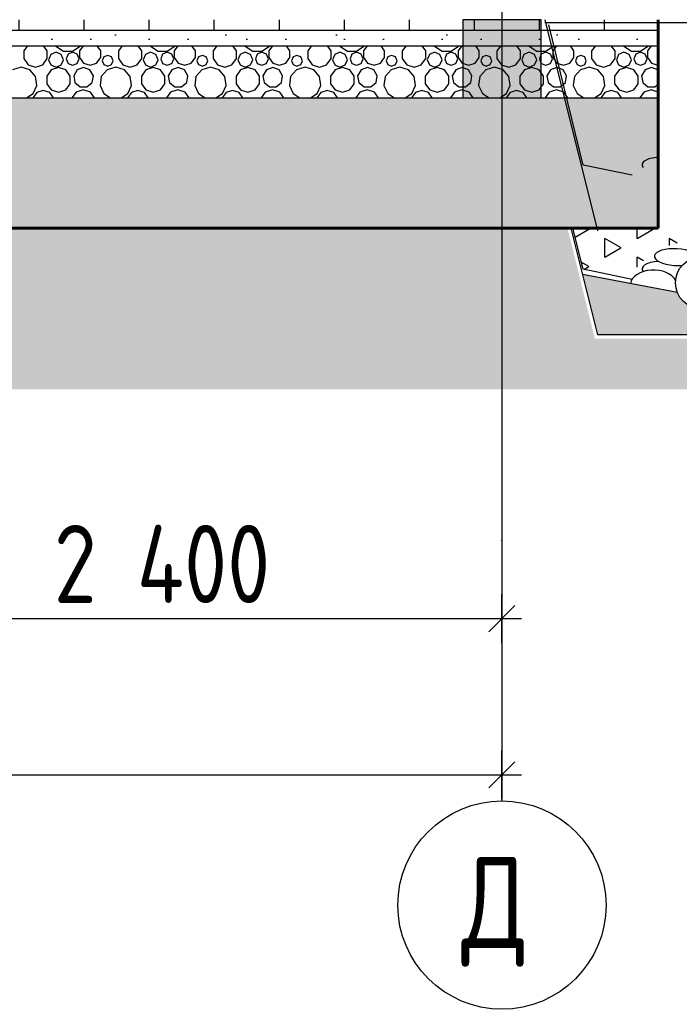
# Model space of a CAD drawing. Header units: millimetres. Extents: x 38742 to 132043, y -3942 to 12834.
# Drawn here: x 120894 to 123428, y -3942 to -142 of the extents above; entities that cross this region are included whole.
import ezdxf
from ezdxf.enums import TextEntityAlignment as Align

# ---------------------------------------------------------------- set-up
doc = ezdxf.new("R2010")
doc.units = ezdxf.units.MM
doc.header["$MEASUREMENT"] = 0
doc.linetypes.add('Штрихштриховая', pattern=[10936.110735, 5291.666508, -2116.666555, 1411.111116, -2116.666555])
for name, color, linetype in [('оси', 7, 'Continuous'), ('перекрытие', 7, 'Continuous'), ('размеры внутр', 7, 'Continuous')]:
    doc.layers.add(name, color=color, linetype=linetype)
for name, color, linetype, lineweight in [('оси_Ном._пера__96', 7, 'Continuous', 13), ('оси_Ном._пера__97', 7, 'Continuous', 20), ('перекрытие_Ном._пера__94', 252, 'Continuous', 13), ('перекрытие_Ном._пера__97', 7, 'Continuous', 20), ('перекрытие_Ном._пера__99', 7, 'Continuous', 40), ('подп стены Инжзащита_Ном._пера__94', 252, 'Continuous', 13), ('подп стены Инжзащита_Ном._пера__97', 7, 'Continuous', 20), ('размеры внутр_Ном._пера__51', 98, 'Continuous', 50), ('размеры внутр_Ном._пера__96', 7, 'Continuous', 13), ('размеры внутр_Ном._пера__97', 7, 'Continuous', 20)]:
    doc.layers.add(name, color=color, linetype=linetype, lineweight=lineweight)
doc.styles.add('СГЕНЕРИР_СТИЛЬ_1', font='gost_2_304-81_type.ttf')
doc.dimstyles.new('СГЕНЕРИР_СТИЛЬ__1', dxfattribs={"dimtxt": 270.000005, "dimasz": 95, "dimexe": 0.18, "dimexo": 0, "dimgap": 0.09, "dimtad": 1, "dimtih": 1, "dimtoh": 1, "dimdec": 0, "dimzin": 0, "dimdsep": 46, "dimtxsty": 'СГЕНЕРИР_СТИЛЬ_1', "dimblk": 'ARROWHEAD_6', "dimblk1": 'ARROWHEAD_6', "dimblk2": 'ARROWHEAD_6', "dimcen": 0.09, "dimclrd": 7, "dimclre": 7, "dimclrt": 98, "dimadec": 0, "dimazin": 0, "dimtfac": 1, "dimtdec": 4, "dimtmove": 0, "dimatfit": 3, "dimfxl": 1, "dimtolj": 1, "dimtzin": 0, "dimarcsym": 0})
doc.dimstyles.new('СГЕНЕРИР_СТИЛЬ__2', dxfattribs={"dimtxt": 300, "dimasz": 95, "dimexe": 0.18, "dimexo": 0, "dimgap": 0.09, "dimtad": 1, "dimtih": 1, "dimtoh": 1, "dimdec": 0, "dimzin": 0, "dimdsep": 46, "dimtxsty": 'СГЕНЕРИР_СТИЛЬ_1', "dimblk": 'ARROWHEAD_6', "dimblk1": 'ARROWHEAD_6', "dimblk2": 'ARROWHEAD_6', "dimcen": 0.09, "dimclrd": 7, "dimclre": 7, "dimclrt": 7, "dimadec": 0, "dimazin": 0, "dimtfac": 1, "dimtdec": 4, "dimtmove": 0, "dimatfit": 3, "dimfxl": 1, "dimtolj": 1, "dimtzin": 0, "dimarcsym": 0})
pattern_1 = [(90, (866532.79, 218402.26), (123.73335, 71.4375), [71.4375, -71.4375]), (30, (866532.79, 218402.26), (-123.733365, 71.437474), [71.4375, -71.4375]), (150, (866594.66, 218437.98), (-1.5e-05, 142.874974), [71.4375, -71.4375])]

# ---------------------------------------------------------------- blocks, each defined once
blk = doc.blocks.new('*X93', base_point=(50891.7, -142))
at = {"layer": 'перекрытие_Ном._пера__94', "linetype": 'Continuous'}
for p, q in [((120923.9, -242), (120909.6, -261.7)), ((120909.6, -261.7), (120909.6, -290.9)), ((120999.5, -261.7), (120985.2, -242)), ((120999.5, -290.9), (120999.5, -261.7)), ((121032.8, -242), (121033.4, -243.3)), ((121033.4, -243.3), (121062.4, -261.9)), ((121062.4, -261.9), (121096.9, -261.9)), ((121096.9, -261.9), (121125.9, -243.3)), ((121138.1, -242), (121124.3, -261)), ((121124.3, -261), (121124.3, -287.3)), ((121125.9, -243.3), (121126.5, -242)), ((121205.3, -261), (121191.5, -242)), ((121205.3, -287.3), (121205.3, -261)), ((121287.6, -242), (121273.3, -261.7)), ((121273.3, -261.7), (121273.3, -290.9)), ((121363.3, -261.7), (121349, -242)), ((121363.3, -290.9), (121363.3, -261.7)), ((121396.5, -242), (121397.1, -243.3)), ((121397.1, -243.3), (121426.1, -261.9)), ((121426.1, -261.9), (121460.6, -261.9)), ((121460.6, -261.9), (121489.7, -243.3)), ((121501.8, -242), (121488, -261)), ((121488, -261), (121488, -287.3)), ((121489.7, -243.3), (121490.2, -242)), ((121569, -261), (121555.2, -242)), ((121569, -287.3), (121569, -261)), ((121651.3, -242), (121637, -261.7)), ((121637, -261.7), (121637, -290.9)), ((121727, -261.7), (121712.7, -242)), ((121727, -290.9), (121727, -261.7)), ((121760.2, -242), (121760.8, -243.3)), ((121760.8, -243.3), (121789.9, -261.9)), ((121789.9, -261.9), (121824.3, -261.9)), ((121824.3, -261.9), (121853.4, -243.3)), ((121865.5, -242), (121851.7, -261)), ((121851.7, -261), (121851.7, -287.3)), ((121853.4, -243.3), (121854, -242)), ((121932.7, -261), (121918.9, -242)), ((121932.7, -287.3), (121932.7, -261)), ((122015, -242), (122000.7, -261.7)), ((122000.7, -261.7), (122000.7, -290.9)), ((122090.7, -261.7), (122076.4, -242)), ((122090.7, -290.9), (122090.7, -261.7)), ((122123.9, -242), (122124.5, -243.3)), ((122124.5, -243.3), (122153.6, -261.9)), ((122153.6, -261.9), (122188, -261.9)), ((122188, -261.9), (122217.1, -243.3)), ((122229.2, -242), (122215.4, -261)), ((122215.4, -261), (122215.4, -287.3)), ((122217.1, -243.3), (122217.7, -242)), ((122296.4, -261), (122282.6, -242)), ((122296.4, -287.3), (122296.4, -261)), ((122378.7, -242), (122364.4, -261.7)), ((122364.4, -261.7), (122364.4, -290.9)), ((122454.4, -261.7), (122440.1, -242)), ((122454.4, -290.9), (122454.4, -261.7)), ((122487.7, -242), (122488.3, -243.3)), ((122488.3, -243.3), (122517.3, -261.9)), ((122517.3, -261.9), (122551.8, -261.9)), ((122551.8, -261.9), (122580.8, -243.3)), ((122592.9, -242), (122579.1, -261)), ((122579.1, -261), (122579.1, -287.3)), ((122580.8, -243.3), (122581.4, -242)), ((122660.1, -261), (122646.3, -242)), ((122660.1, -287.3), (122660.1, -261)), ((122742.4, -242), (122728.1, -261.7)), ((122728.1, -261.7), (122728.1, -290.9)), ((122818.1, -261.7), (122803.8, -242)), ((122818.1, -290.9), (122818.1, -261.7)), ((122851.4, -242), (122852, -243.3)), ((122852, -243.3), (122881, -261.9)), ((122881, -261.9), (122915.5, -261.9)), ((122915.5, -261.9), (122944.5, -243.3)), ((122956.6, -242), (122942.9, -261)), ((122942.9, -261), (122942.9, -287.3)), ((122944.5, -243.3), (122945.1, -242)), ((123023.8, -261), (123010, -242)), ((123023.8, -287.3), (123023.8, -261)), ((123106.1, -242), (123091.8, -261.7)), ((123091.8, -261.7), (123091.8, -290.9)), ((123181.8, -261.7), (123167.5, -242)), ((123181.8, -290.9), (123181.8, -261.7)), ((123215.1, -242), (123215.7, -243.3)), ((123215.7, -243.3), (123244.7, -261.9)), ((123244.7, -261.9), (123279.2, -261.9)), ((123279.2, -261.9), (123308.2, -243.3)), ((123320.4, -242), (123306.6, -261)), ((123306.6, -261), (123306.6, -287.3)), ((123308.2, -243.3), (123308.8, -242)), ((120909.6, -290.9), (120926.7, -314.6)), ((120982.4, -314.6), (120999.5, -290.9)), ((121013.4, -275.2), (121005, -295.4)), ((121005, -295.4), (121013.4, -315.6)), ((121033.6, -266.8), (121013.4, -275.2)), ((121053.8, -275.2), (121033.6, -266.8)), ((121062.2, -295.4), (121053.8, -275.2)), ((121053.8, -315.6), (121062.2, -295.4)), ((121079.7, -274.1), (121072.3, -291.9)), ((121072.3, -291.9), (121079.7, -309.6)), ((121097.4, -266.8), (121079.7, -274.1)), ((121115.1, -274.1), (121097.4, -266.8)), ((121122.5, -291.9), (121115.1, -274.1)), ((121115.1, -309.6), (121122.5, -291.9)), ((121124.3, -287.3), (121139.8, -308.5)), ((121189.8, -308.5), (121205.3, -287.3)), ((121217.5, -284.9), (121211.5, -299.5)), ((121211.5, -299.5), (121217.5, -314.2)), ((121232.2, -278.9), (121217.5, -284.9)), ((121246.8, -284.9), (121232.2, -278.9)), ((121252.8, -299.5), (121246.8, -284.9)), ((121246.8, -314.2), (121252.8, -299.5)), ((121273.3, -290.9), (121290.5, -314.6)), ((121346.1, -314.6), (121363.3, -290.9)), ((121377.1, -275.2), (121368.7, -295.4)), ((121368.7, -295.4), (121377.1, -315.6)), ((121397.3, -266.8), (121377.1, -275.2)), ((121417.5, -275.2), (121397.3, -266.8)), ((121425.9, -295.4), (121417.5, -275.2)), ((121417.5, -315.6), (121425.9, -295.4)), ((121443.4, -274.1), (121436, -291.9)), ((121436, -291.9), (121443.4, -309.6)), ((121461.1, -266.8), (121443.4, -274.1)), ((121478.8, -274.1), (121461.1, -266.8)), ((121486.2, -291.9), (121478.8, -274.1)), ((121478.8, -309.6), (121486.2, -291.9)), ((121488, -287.3), (121503.5, -308.5)), ((121553.5, -308.5), (121569, -287.3)), ((121581.2, -284.9), (121575.2, -299.5)), ((121575.2, -299.5), (121581.2, -314.2)), ((121595.9, -278.9), (121581.2, -284.9)), ((121610.5, -284.9), (121595.9, -278.9)), ((121616.5, -299.5), (121610.5, -284.9)), ((121610.5, -314.2), (121616.5, -299.5)), ((121637, -290.9), (121654.2, -314.6)), ((121709.8, -314.6), (121727, -290.9)), ((121740.8, -275.2), (121732.4, -295.4)), ((121732.4, -295.4), (121740.8, -315.6)), ((121761, -266.8), (121740.8, -275.2)), ((121781.2, -275.2), (121761, -266.8)), ((121789.6, -295.4), (121781.2, -275.2)), ((121781.2, -315.6), (121789.6, -295.4)), ((121807.1, -274.1), (121799.8, -291.9)), ((121799.8, -291.9), (121807.1, -309.6)), ((121824.8, -266.8), (121807.1, -274.1)), ((121842.6, -274.1), (121824.8, -266.8)), ((121849.9, -291.9), (121842.6, -274.1)), ((121842.6, -309.6), (121849.9, -291.9)), ((121851.7, -287.3), (121867.2, -308.5)), ((121917.2, -308.5), (121932.7, -287.3)), ((121945, -284.9), (121938.9, -299.5)), ((121938.9, -299.5), (121945, -314.2)), ((121959.6, -278.9), (121945, -284.9)), ((121974.2, -284.9), (121959.6, -278.9)), ((121980.2, -299.5), (121974.2, -284.9)), ((121974.2, -314.2), (121980.2, -299.5)), ((122000.7, -290.9), (122017.9, -314.6)), ((122073.5, -314.6), (122090.7, -290.9)), ((122104.5, -275.2), (122096.1, -295.4)), ((122096.1, -295.4), (122104.5, -315.6)), ((122124.7, -266.8), (122104.5, -275.2)), ((122144.9, -275.2), (122124.7, -266.8)), ((122153.3, -295.4), (122144.9, -275.2)), ((122144.9, -315.6), (122153.3, -295.4)), ((122170.8, -274.1), (122163.5, -291.9)), ((122163.5, -291.9), (122170.8, -309.6)), ((122188.5, -266.8), (122170.8, -274.1)), ((122206.3, -274.1), (122188.5, -266.8)), ((122213.6, -291.9), (122206.3, -274.1)), ((122206.3, -309.6), (122213.6, -291.9)), ((122215.4, -287.3), (122230.9, -308.5)), ((122280.9, -308.5), (122296.4, -287.3)), ((122308.7, -284.9), (122302.6, -299.5)), ((122302.6, -299.5), (122308.7, -314.2)), ((122323.3, -278.9), (122308.7, -284.9)), ((122337.9, -284.9), (122323.3, -278.9)), ((122344, -299.5), (122337.9, -284.9)), ((122337.9, -314.2), (122344, -299.5)), ((122364.4, -290.9), (122381.6, -314.6)), ((122437.2, -314.6), (122454.4, -290.9)), ((122468.2, -275.2), (122459.8, -295.4)), ((122459.8, -295.4), (122468.2, -315.6)), ((122488.4, -266.8), (122468.2, -275.2)), ((122508.6, -275.2), (122488.4, -266.8)), ((122517, -295.4), (122508.6, -275.2)), ((122508.6, -315.6), (122517, -295.4)), ((122534.5, -274.1), (122527.2, -291.9)), ((122527.2, -291.9), (122534.5, -309.6)), ((122552.2, -266.8), (122534.5, -274.1)), ((122570, -274.1), (122552.2, -266.8)), ((122577.3, -291.9), (122570, -274.1)), ((122570, -309.6), (122577.3, -291.9)), ((122579.1, -287.3), (122594.6, -308.5)), ((122644.6, -308.5), (122660.1, -287.3)), ((122672.4, -284.9), (122666.3, -299.5)), ((122666.3, -299.5), (122672.4, -314.2)), ((122687, -278.9), (122672.4, -284.9)), ((122701.6, -284.9), (122687, -278.9)), ((122707.7, -299.5), (122701.6, -284.9)), ((122701.6, -314.2), (122707.7, -299.5)), ((122728.1, -290.9), (122745.3, -314.6)), ((122800.9, -314.6), (122818.1, -290.9)), ((122831.9, -275.2), (122823.5, -295.4)), ((122823.5, -295.4), (122831.9, -315.6)), ((122852.1, -266.8), (122831.9, -275.2)), ((122872.3, -275.2), (122852.1, -266.8)), ((122880.7, -295.4), (122872.3, -275.2)), ((122872.3, -315.6), (122880.7, -295.4)), ((122898.2, -274.1), (122890.9, -291.9)), ((122890.9, -291.9), (122898.2, -309.6)), ((122915.9, -266.8), (122898.2, -274.1)), ((122933.7, -274.1), (122915.9, -266.8)), ((122941, -291.9), (122933.7, -274.1)), ((122933.7, -309.6), (122941, -291.9)), ((122942.9, -287.3), (122958.3, -308.5)), ((123008.3, -308.5), (123023.8, -287.3)), ((123036.1, -284.9), (123030, -299.5)), ((123030, -299.5), (123036.1, -314.2)), ((123050.7, -278.9), (123036.1, -284.9)), ((123065.3, -284.9), (123050.7, -278.9)), ((123071.4, -299.5), (123065.3, -284.9)), ((123065.3, -314.2), (123071.4, -299.5)), ((123091.8, -290.9), (123109, -314.6)), ((123164.6, -314.6), (123181.8, -290.9)), ((123195.6, -275.2), (123187.2, -295.4)), ((123187.2, -295.4), (123195.6, -315.6)), ((123215.8, -266.8), (123195.6, -275.2)), ((123236, -275.2), (123215.8, -266.8)), ((123244.4, -295.4), (123236, -275.2)), ((123236, -315.6), (123244.4, -295.4)), ((123261.9, -274.1), (123254.6, -291.9)), ((123254.6, -291.9), (123261.9, -309.6)), ((123279.7, -266.8), (123261.9, -274.1)), ((123297.4, -274.1), (123279.7, -266.8)), ((123304.7, -291.9), (123297.4, -274.1)), ((123297.4, -309.6), (123304.7, -291.9)), ((123306.6, -287.3), (123322, -308.5)), ((120899.7, -324), (120866.6, -333.7)), ((120932.8, -333.7), (120899.7, -324)), ((120926.7, -314.6), (120954.6, -323.6)), ((120955.4, -359.8), (120932.8, -333.7)), ((120954.6, -323.6), (120982.4, -314.6)), ((121015.2, -334.1), (120997.9, -358)), ((121013.4, -315.6), (121033.6, -324)), ((121043.2, -325), (121015.2, -334.1)), ((121033.6, -324), (121053.8, -315.6)), ((121071.3, -334.1), (121043.2, -325)), ((121088.6, -358), (121071.3, -334.1)), ((121079.7, -309.6), (121097.4, -316.9)), ((121097.4, -316.9), (121115.1, -309.6)), ((121114.6, -334.5), (121101.5, -357.3)), ((121139.3, -325.6), (121114.6, -334.5)), ((121163.9, -334.5), (121139.3, -325.6)), ((121139.8, -308.5), (121164.8, -316.7)), ((121177.1, -357.3), (121163.9, -334.5)), ((121164.8, -316.7), (121189.8, -308.5)), ((121230.3, -333.7), (121207.7, -359.8)), ((121217.5, -314.2), (121232.2, -320.2)), ((121263.4, -324), (121230.3, -333.7)), ((121232.2, -320.2), (121246.8, -314.2)), ((121296.5, -333.7), (121263.4, -324)), ((121290.5, -314.6), (121318.3, -323.6)), ((121319.1, -359.8), (121296.5, -333.7)), ((121318.3, -323.6), (121346.1, -314.6)), ((121378.9, -334.1), (121361.6, -358)), ((121377.1, -315.6), (121397.3, -324)), ((121407, -325), (121378.9, -334.1)), ((121397.3, -324), (121417.5, -315.6)), ((121435, -334.1), (121407, -325)), ((121452.3, -358), (121435, -334.1)), ((121443.4, -309.6), (121461.1, -316.9)), ((121461.1, -316.9), (121478.8, -309.6)), ((121478.3, -334.5), (121465.2, -357.3)), ((121503, -325.6), (121478.3, -334.5)), ((121527.6, -334.5), (121503, -325.6)), ((121503.5, -308.5), (121528.5, -316.7)), ((121540.8, -357.3), (121527.6, -334.5)), ((121528.5, -316.7), (121553.5, -308.5)), ((121594, -333.7), (121571.4, -359.8)), ((121581.2, -314.2), (121595.9, -320.2)), ((121627.1, -324), (121594, -333.7)), ((121595.9, -320.2), (121610.5, -314.2)), ((121660.2, -333.7), (121627.1, -324)), ((121654.2, -314.6), (121682, -323.6)), ((121682.8, -359.8), (121660.2, -333.7)), ((121682, -323.6), (121709.8, -314.6)), ((121742.6, -334.1), (121725.3, -358)), ((121740.8, -315.6), (121761, -324)), ((121770.7, -325), (121742.6, -334.1)), ((121761, -324), (121781.2, -315.6)), ((121798.7, -334.1), (121770.7, -325)), ((121816, -358), (121798.7, -334.1)), ((121807.1, -309.6), (121824.8, -316.9)), ((121824.8, -316.9), (121842.6, -309.6)), ((121842, -334.5), (121828.9, -357.3)), ((121866.7, -325.6), (121842, -334.5)), ((121891.3, -334.5), (121866.7, -325.6)), ((121867.2, -308.5), (121892.2, -316.7)), ((121904.5, -357.3), (121891.3, -334.5)), ((121892.2, -316.7), (121917.2, -308.5)), ((121957.7, -333.7), (121935.1, -359.8)), ((121945, -314.2), (121959.6, -320.2)), ((121990.8, -324), (121957.7, -333.7)), ((121959.6, -320.2), (121974.2, -314.2)), ((122023.9, -333.7), (121990.8, -324)), ((122017.9, -314.6), (122045.7, -323.6)), ((122046.5, -359.8), (122023.9, -333.7)), ((122045.7, -323.6), (122073.5, -314.6)), ((122106.3, -334.1), (122089, -358)), ((122104.5, -315.6), (122124.7, -324)), ((122134.4, -325), (122106.3, -334.1)), ((122124.7, -324), (122144.9, -315.6)), ((122162.4, -334.1), (122134.4, -325)), ((122179.7, -358), (122162.4, -334.1)), ((122170.8, -309.6), (122188.5, -316.9)), ((122188.5, -316.9), (122206.3, -309.6)), ((122205.7, -334.5), (122192.6, -357.3)), ((122230.4, -325.6), (122205.7, -334.5)), ((122255.1, -334.5), (122230.4, -325.6)), ((122230.9, -308.5), (122255.9, -316.7)), ((122268.2, -357.3), (122255.1, -334.5)), ((122255.9, -316.7), (122280.9, -308.5)), ((122321.4, -333.7), (122298.8, -359.8)), ((122308.7, -314.2), (122323.3, -320.2)), ((122354.5, -324), (122321.4, -333.7)), ((122323.3, -320.2), (122337.9, -314.2)), ((122387.6, -333.7), (122354.5, -324)), ((122381.6, -314.6), (122409.4, -323.6)), ((122410.2, -359.8), (122387.6, -333.7)), ((122409.4, -323.6), (122437.2, -314.6)), ((122470, -334.1), (122452.7, -358)), ((122468.2, -315.6), (122488.4, -324)), ((122498.1, -325), (122470, -334.1)), ((122488.4, -324), (122508.6, -315.6)), ((122526.1, -334.1), (122498.1, -325)), ((122543.4, -358), (122526.1, -334.1)), ((122534.5, -309.6), (122552.2, -316.9)), ((122552.2, -316.9), (122570, -309.6)), ((122569.5, -334.5), (122556.3, -357.3)), ((122594.1, -325.6), (122569.5, -334.5)), ((122618.8, -334.5), (122594.1, -325.6)), ((122594.6, -308.5), (122619.6, -316.7)), ((122631.9, -357.3), (122618.8, -334.5)), ((122619.6, -316.7), (122644.6, -308.5)), ((122685.1, -333.7), (122662.5, -359.8)), ((122672.4, -314.2), (122687, -320.2)), ((122718.2, -324), (122685.1, -333.7)), ((122687, -320.2), (122701.6, -314.2)), ((122751.3, -333.7), (122718.2, -324)), ((122745.3, -314.6), (122773.1, -323.6)), ((122773.9, -359.8), (122751.3, -333.7)), ((122773.1, -323.6), (122800.9, -314.6)), ((122833.7, -334.1), (122816.4, -358)), ((122831.9, -315.6), (122852.1, -324)), ((122861.8, -325), (122833.7, -334.1)), ((122852.1, -324), (122872.3, -315.6)), ((122889.8, -334.1), (122861.8, -325)), ((122907.2, -358), (122889.8, -334.1)), ((122898.2, -309.6), (122915.9, -316.9)), ((122915.9, -316.9), (122933.7, -309.6)), ((122933.2, -334.5), (122920, -357.3)), ((122957.8, -325.6), (122933.2, -334.5)), ((122982.5, -334.5), (122957.8, -325.6)), ((122958.3, -308.5), (122983.3, -316.7)), ((122995.6, -357.3), (122982.5, -334.5)), ((122983.3, -316.7), (123008.3, -308.5)), ((123048.8, -333.7), (123026.2, -359.8)), ((123036.1, -314.2), (123050.7, -320.2)), ((123081.9, -324), (123048.8, -333.7)), ((123050.7, -320.2), (123065.3, -314.2)), ((123115, -333.7), (123081.9, -324)), ((123109, -314.6), (123136.8, -323.6)), ((123137.6, -359.8), (123115, -333.7)), ((123136.8, -323.6), (123164.6, -314.6)), ((123197.5, -334.1), (123180.1, -358)), ((123195.6, -315.6), (123215.8, -324)), ((123225.5, -325), (123197.5, -334.1)), ((123215.8, -324), (123236, -315.6)), ((123253.5, -334.1), (123225.5, -325)), ((123270.9, -358), (123253.5, -334.1)), ((123261.9, -309.6), (123279.7, -316.9)), ((123279.7, -316.9), (123297.4, -309.6)), ((123296.9, -334.5), (123283.8, -357.3)), ((123321.5, -325.6), (123296.9, -334.5)), ((123346.2, -334.5), (123321.5, -325.6)), ((123322, -308.5), (123347, -316.7)), ((123347.3, -336.5), (123346.2, -334.5)), ((123347, -316.7), (123347.3, -316.6)), ((120960.3, -393.9), (120955.4, -359.8)), ((120997.9, -358), (120997.9, -387.5)), ((121088.6, -387.5), (121088.6, -358)), ((121101.5, -357.3), (121106.1, -383.1)), ((121172.5, -383.1), (121177.1, -357.3)), ((121207.7, -359.8), (121202.8, -393.9)), ((121324, -393.9), (121319.1, -359.8)), ((121361.6, -358), (121361.6, -387.5)), ((121452.3, -387.5), (121452.3, -358)), ((121465.2, -357.3), (121469.8, -383.1)), ((121536.2, -383.1), (121540.8, -357.3)), ((121571.4, -359.8), (121566.5, -393.9)), ((121687.7, -393.9), (121682.8, -359.8)), ((121725.3, -358), (121725.3, -387.5)), ((121816, -387.5), (121816, -358)), ((121828.9, -357.3), (121833.5, -383.1)), ((121899.9, -383.1), (121904.5, -357.3)), ((121935.1, -359.8), (121930.2, -393.9)), ((122051.4, -393.9), (122046.5, -359.8)), ((122089, -358), (122089, -387.5)), ((122179.7, -387.5), (122179.7, -358)), ((122192.6, -357.3), (122197.2, -383.1)), ((122263.6, -383.1), (122268.2, -357.3)), ((122298.8, -359.8), (122293.9, -393.9)), ((122415.1, -393.9), (122410.2, -359.8)), ((122452.7, -358), (122452.7, -387.5)), ((122543.4, -387.5), (122543.4, -358)), ((122556.3, -357.3), (122560.9, -383.1)), ((122627.3, -383.1), (122631.9, -357.3)), ((122662.5, -359.8), (122657.6, -393.9)), ((122778.8, -393.9), (122773.9, -359.8)), ((122816.4, -358), (122816.4, -387.5)), ((122907.2, -387.5), (122907.2, -358)), ((122920, -357.3), (122924.6, -383.1)), ((122991, -383.1), (122995.6, -357.3)), ((123026.2, -359.8), (123021.3, -393.9)), ((123142.5, -393.9), (123137.6, -359.8)), ((123180.1, -358), (123180.1, -387.5)), ((123270.9, -387.5), (123270.9, -358)), ((123283.8, -357.3), (123288.3, -383.1)), ((120945.9, -425.3), (120960.3, -393.9)), ((120984.8, -413.6), (120959.8, -421.7)), ((121009.8, -421.7), (120984.8, -413.6)), ((120997.9, -387.5), (121015.2, -411.3)), ((121015.2, -411.3), (121043.2, -420.5)), ((121043.2, -420.5), (121071.3, -411.3)), ((121071.3, -411.3), (121088.6, -387.5)), ((121106.1, -383.1), (121126.2, -400)), ((121138.3, -411), (121110.5, -420)), ((121126.2, -400), (121152.4, -400)), ((121166.1, -420), (121138.3, -411)), ((121152.4, -400), (121172.5, -383.1)), ((121202.8, -393.9), (121217.1, -425.3)), ((121309.7, -425.3), (121324, -393.9)), ((121348.5, -413.6), (121323.5, -421.7)), ((121373.5, -421.7), (121348.5, -413.6)), ((121361.6, -387.5), (121378.9, -411.3)), ((121378.9, -411.3), (121407, -420.5)), ((121407, -420.5), (121435, -411.3)), ((121435, -411.3), (121452.3, -387.5)), ((121469.8, -383.1), (121489.9, -400)), ((121502, -411), (121474.2, -420)), ((121489.9, -400), (121516.1, -400)), ((121529.8, -420), (121502, -411)), ((121516.1, -400), (121536.2, -383.1)), ((121566.5, -393.9), (121580.8, -425.3)), ((121673.4, -425.3), (121687.7, -393.9)), ((121712.2, -413.6), (121687.2, -421.7)), ((121737.2, -421.7), (121712.2, -413.6)), ((121725.3, -387.5), (121742.6, -411.3)), ((121742.6, -411.3), (121770.7, -420.5)), ((121770.7, -420.5), (121798.7, -411.3)), ((121798.7, -411.3), (121816, -387.5)), ((121833.5, -383.1), (121853.6, -400)), ((121865.7, -411), (121837.9, -420)), ((121853.6, -400), (121879.8, -400)), ((121893.5, -420), (121865.7, -411)), ((121879.8, -400), (121899.9, -383.1)), ((121930.2, -393.9), (121944.5, -425.3)), ((122037.1, -425.3), (122051.4, -393.9)), ((122075.9, -413.6), (122050.9, -421.7)), ((122100.9, -421.7), (122075.9, -413.6)), ((122089, -387.5), (122106.3, -411.3)), ((122106.3, -411.3), (122134.4, -420.5)), ((122134.4, -420.5), (122162.4, -411.3)), ((122162.4, -411.3), (122179.7, -387.5)), ((122197.2, -383.1), (122217.3, -400)), ((122229.4, -411), (122201.6, -420)), ((122217.3, -400), (122243.5, -400)), ((122257.2, -420), (122229.4, -411)), ((122243.5, -400), (122263.6, -383.1)), ((122293.9, -393.9), (122308.3, -425.3)), ((122400.8, -425.3), (122415.1, -393.9)), ((122439.6, -413.6), (122414.6, -421.7)), ((122464.6, -421.7), (122439.6, -413.6)), ((122452.7, -387.5), (122470, -411.3)), ((122470, -411.3), (122498.1, -420.5)), ((122498.1, -420.5), (122526.1, -411.3)), ((122526.1, -411.3), (122543.4, -387.5)), ((122560.9, -383.1), (122581, -400)), ((122593.1, -411), (122565.3, -420)), ((122581, -400), (122607.2, -400)), ((122620.9, -420), (122593.1, -411)), ((122607.2, -400), (122627.3, -383.1)), ((122657.6, -393.9), (122672, -425.3)), ((122764.5, -425.3), (122778.8, -393.9)), ((122803.3, -413.6), (122778.3, -421.7)), ((122828.3, -421.7), (122803.3, -413.6)), ((122816.4, -387.5), (122833.7, -411.3)), ((122833.7, -411.3), (122861.8, -420.5)), ((122861.8, -420.5), (122889.8, -411.3)), ((122889.8, -411.3), (122907.2, -387.5)), ((122924.6, -383.1), (122944.7, -400)), ((122956.8, -411), (122929, -420)), ((122944.7, -400), (122970.9, -400)), ((122984.6, -420), (122956.8, -411)), ((122970.9, -400), (122991, -383.1)), ((123021.3, -393.9), (123035.7, -425.3)), ((123128.2, -425.3), (123142.5, -393.9)), ((123167, -413.6), (123142, -421.7)), ((123192, -421.7), (123167, -413.6)), ((123180.1, -387.5), (123197.5, -411.3)), ((123197.5, -411.3), (123225.5, -420.5)), ((123225.5, -420.5), (123253.5, -411.3)), ((123253.5, -411.3), (123270.9, -387.5)), ((123288.3, -383.1), (123308.4, -400)), ((123320.5, -411), (123292.7, -420)), ((123308.4, -400), (123334.6, -400)), ((123347.3, -419.7), (123320.5, -411)), ((123334.6, -400), (123347.3, -389.3)), ((120919.9, -442), (120945.9, -425.3)), ((120959.8, -421.7), (120945, -442)), ((121024.5, -442), (121009.8, -421.7)), ((121110.5, -420), (121094.5, -442)), ((121182, -442), (121166.1, -420)), ((121217.1, -425.3), (121243.1, -442)), ((121283.7, -442), (121309.7, -425.3)), ((121323.5, -421.7), (121308.7, -442)), ((121388.2, -442), (121373.5, -421.7)), ((121474.2, -420), (121458.2, -442)), ((121545.7, -442), (121529.8, -420)), ((121580.8, -425.3), (121606.8, -442)), ((121647.4, -442), (121673.4, -425.3)), ((121687.2, -421.7), (121672.4, -442)), ((121752, -442), (121737.2, -421.7)), ((121837.9, -420), (121821.9, -442)), ((121909.5, -442), (121893.5, -420)), ((121944.5, -425.3), (121970.5, -442)), ((122011.1, -442), (122037.1, -425.3)), ((122050.9, -421.7), (122036.1, -442)), ((122115.7, -442), (122100.9, -421.7)), ((122201.6, -420), (122185.6, -442)), ((122273.2, -442), (122257.2, -420)), ((122308.3, -425.3), (122334.2, -442)), ((122374.8, -442), (122400.8, -425.3)), ((122414.6, -421.7), (122399.9, -442)), ((122479.4, -442), (122464.6, -421.7)), ((122565.3, -420), (122549.3, -442)), ((122636.9, -442), (122620.9, -420)), ((122672, -425.3), (122698, -442)), ((122738.5, -442), (122764.5, -425.3)), ((122778.3, -421.7), (122763.6, -442)), ((122843.1, -442), (122828.3, -421.7)), ((122929, -420), (122913, -442)), ((123000.6, -442), (122984.6, -420)), ((123035.7, -425.3), (123061.7, -442)), ((123102.2, -442), (123128.2, -425.3)), ((123142, -421.7), (123127.3, -442)), ((123206.8, -442), (123192, -421.7)), ((123292.7, -420), (123276.7, -442))]:
    blk.add_line(p, q, dxfattribs=at)
blk = doc.blocks.new('Элемент разреза_68_3', base_point=(50891.7, -142))
at = {"layer": 'перекрытие_Ном._пера__94', "linetype": 'Continuous'}
h = blk.add_hatch(dxfattribs=at)
h.set_pattern_fill('СЕТКА_25X25_0003', color=256, style=0, pattern_type=2)
h.set_pattern_definition([(0, (50891.67, -142), (0, 250), []), (90, (50891.67, -142), (-250, 0), [])])
h.paths.add_polyline_path([(123347.3, -182), (123347.3, -142), (113747.3, -142), (113747.3, -182)])
h = blk.add_hatch(dxfattribs=at)
h.set_pattern_fill('БЕТОН_ЛЕГКИЙ_0003', color=256, style=0, pattern_type=2)
h.set_pattern_definition([(0, (50891.7, -142), (0, 779.423), [48.75, -401.25]), (0, (51116.7, 247.7), (0, 779.423), [48.75, -401.25]), (60, (50891.7, -142), (-675, 389.7114), [48.75, -401.25]), (60, (51341.7, -142), (-675, 389.7114), [48.75, -401.25]), (120, (50940.4, -142), (675, 389.7114), [48.75, -401.25]), (120, (51390.4, -142), (675, 389.7114), [48.75, -401.25]), (0, (50891.67, -67), (0, 150), [0, -150, 0, -225]), (45, (50966.67, -67), (-106.06602, 106.06602), [0, -112.5, 0, -187.5])])
h.paths.add_polyline_path([(123347.3, -242), (123347.3, -182), (113747.3, -182), (113747.3, -242)])
blk.add_hatch(color=256, dxfattribs=at).paths.add_polyline_path([(113747.3, -942), (123347.3, -942), (123347.3, -442), (113747.3, -442)])
at = {"layer": 'перекрытие_Ном._пера__97', "linetype": 'Continuous'}
for p, q in [((113747.3, -182), (123347.3, -182)), ((113747.3, -182), (123347.3, -182)), ((113747.3, -242), (123347.3, -242)), ((113747.3, -242), (123347.3, -242)), ((113747.3, -442), (123347.3, -442)), ((113747.3, -442), (123347.3, -442))]:
    blk.add_line(p, q, dxfattribs=at)
at = {"layer": 'перекрытие_Ном._пера__99', "linetype": 'Continuous'}
for p, q in [((123347.3, -182), (123347.3, -142)), ((123347.3, -242), (123347.3, -182)), ((123347.3, -442), (123347.3, -242)), ((123347.3, -942), (123347.3, -442)), ((113747.3, -942), (123347.3, -942))]:
    blk.add_line(p, q, dxfattribs=at)
at = {"layer": 'перекрытие'}
blk.add_blockref('*X93', (50891.7, -142), dxfattribs=at)
blk = doc.blocks.new('Стандартный маркер сетки[19]_3', base_point=(122747.3, 1172.5))
at = {"layer": 'оси_Ном._пера__96', "linetype": 'Штрихштриховая'}
for p, q in [((122747.3, 172.5), (122747.3, -2142)), ((122747.3, -2142), (122747.3, -3142))]:
    blk.add_line(p, q, dxfattribs=at)
blk.add_point((122747.3, -2142), dxfattribs=at)
blk.add_point((122747.3, -2142), dxfattribs=at)
at = {"layer": 'оси_Ном._пера__97', "linetype": 'Continuous'}
blk.add_circle((122747.3, -3542), 400, dxfattribs=at)
at = {"layer": 'оси_Ном._пера__96', "style": 'СГЕНЕРИР_СТИЛЬ_1'}
blk.add_attdef('AC_MarkerText_1', text='', height=350, rotation=360, dxfattribs=at).set_placement((122591.2, -3811.7), align=Align.BOTTOM_LEFT)
blk = doc.blocks.new('*D186', base_point=(50891.7, -142))
at = {"layer": 'размеры внутр_Ном._пера__96', "linetype": 'Continuous', "transparency": 16777216}
for p, q in [((120347.3, -2535.7), (120347.3, -2348.2)), ((122747.3, -2535.7), (122747.3, -2348.2)), ((120347.3, -2442), (122747.3, -2442)), ((122747.3, -2442), (122822.3, -2442))]:
    blk.add_line(p, q, dxfattribs=at)
at = {"layer": 'размеры внутр_Ном._пера__97', "linetype": 'Continuous', "transparency": 16777216}
for p, q in [((120397.3, -2392), (120297.3, -2492)), ((122697.3, -2492), (122797.3, -2392))]:
    blk.add_line(p, q, dxfattribs=at)
at = {"layer": 'размеры внутр_Ном._пера__96', "transparency": 16777216, "insert": (121025.2, -2382), "char_height": 300, "attachment_point": 7, "style": 'СГЕНЕРИР_СТИЛЬ_1'}
blk.add_mtext('{2\xa0400}', dxfattribs=at)
blk = doc.blocks.new('ARROWHEAD_6')
at = {"color": 0, "linetype": 'Continuous', "lineweight": 0}
for p, q in [((-0.5, -0.5), (0.5, 0.5)), ((0, 0), (-1, 0))]:
    blk.add_line(p, q, dxfattribs=at)
blk = doc.blocks.new('*D187', base_point=(50891.7, -142))
at = {"layer": 'размеры внутр_Ном._пера__96', "linetype": 'Continuous', "transparency": 16777216}
for p, q in [((108347.3, -3135.7), (108347.3, -2948.2)), ((122747.3, -3135.7), (122747.3, -2948.2)), ((108397.3, -2992), (108297.3, -3092)), ((122697.3, -3092), (122797.3, -2992)), ((108272.3, -3042), (108347.3, -3042)), ((108347.3, -3042), (122747.3, -3042)), ((122747.3, -3042), (122822.3, -3042))]:
    blk.add_line(p, q, dxfattribs=at)
at = {"layer": 'размеры внутр_Ном._пера__51', "transparency": 16777216, "insert": (114997.5, -2988), "char_height": 270, "attachment_point": 7, "style": 'СГЕНЕРИР_СТИЛЬ_1'}
blk.add_mtext('{14\xa0400}', dxfattribs=at)

msp = doc.modelspace()

# ---------------------------------------------------------------- hatches: boundary and pattern name
at = {"layer": 'подп стены Инжзащита_Ном._пера__94', "linetype": 'Continuous'}
msp.add_hatch(color=256, dxfattribs=at).paths.add_polyline_path([(122597.3, -442), (122897.3, -442), (122897.3, -142), (122597.3, -142)])
at = {"layer": 'подп стены Инжзащита_Ном._пера__97', "linetype": 'Continuous'}
h = msp.add_hatch(dxfattribs=at)
h.set_pattern_fill('ГРУНТ_0003', color=256, style=0, pattern_type=2)
h.set_pattern_definition([(45, (50891.67, -142), (-275.7716, 275.7716), []), (45, (50799.75, -50.1), (-551.543, 551.543), []), (45, (50707.8, 41.86), (-551.543, 551.543), []), (135, (50615.9, 133.78), (91.92388, 91.92388), [390, -390])])
h.paths.add_polyline_path([(90376.4, -967.3), (90174, -1776.9), (89633.5, -1464.8), (89926.7, -292), (113747.3, -292), (113747.3, -942), (122999.3, -942), (123104.1, -1366.2), (123493.5, -1366.2), (123493.5, -1561.9), (112905.5, -1561.9), (112905.5, -967.3)])
h = msp.add_hatch(dxfattribs=at)
h.set_pattern_fill('TRIANG_0003', color=256, style=0, pattern_type=2)
h.set_pattern_definition([(90, (866532.79, 218802.26), (123.73335, 71.4375), [71.4375, -71.4375]), (30, (866532.79, 218802.26), (-123.733365, 71.437474), [71.4375, -71.4375]), (150, (866594.66, 218837.98), (-1.5e-05, 142.874974), [71.4375, -71.4375])])
h.paths.add_polyline_path([(123247, -739.4), (123241, -755), (123241.1, -754.4), (123241.2, -753.8), (123241.3, -753.2), (123241.5, -752.6), (123241.6, -752), (123241.7, -751.4), (123241.9, -750.8), (123242.1, -750.2), (123242.3, -749.6), (123242.4, -749.1), (123242.6, -748.5), (123242.8, -747.9), (123243.1, -747.3), (123243.3, -746.7), (123243.5, -746.1), (123243.8, -745.5), (123244, -744.9), (123244.3, -744.4), (123244.6, -743.8), (123244.8, -743.2), (123245.1, -742.6), (123245.4, -742.1), (123245.7, -741.5), (123246.1, -740.9), (123246.4, -740.4), (123246.7, -739.8), (123247, -739.3)])
h = msp.add_hatch(dxfattribs=at)
h.set_pattern_fill('TRIANG_0003', color=256, style=0, pattern_type=2)
h.set_pattern_definition(pattern_1)
h.paths.add_polyline_path([(123020.1, -942), (123514.2, -942), (123514.2, -985.9), (123456.5, -988.9), (123368.7, -1015.4), (123320.6, -1037), (123262.4, -1096), (123248.9, -1136.5), (123248.5, -1137), (123248.1, -1137.6), (123247.8, -1138.1), (123247.4, -1138.7), (123247.1, -1139.2), (123247, -1139.3), (123058.9, -1100.1)])
msp.add_hatch(color=256, dxfattribs=at).paths.add_polyline_path([(123114.2, -1352), (123056.1, -1119.7), (123421.5, -1189.5, 0.305727), (123514.2, -1252.1), (123514.2, -1352)])
h = msp.add_hatch(dxfattribs=at)
h.set_pattern_fill('TRIANG_0003', color=256, style=0, pattern_type=2)
h.set_pattern_definition(pattern_1)
h.paths.add_polyline_path([(123247, -1139.4), (123247, -1139.3), (123246.7, -1139.8), (123246.4, -1140.4), (123246.1, -1140.9), (123245.7, -1141.5), (123245.4, -1142.1), (123245.1, -1142.6), (123244.8, -1143.2), (123244.6, -1143.8), (123244.3, -1144.4), (123244, -1144.9), (123243.8, -1145.5), (123243.5, -1146.1), (123243.3, -1146.7), (123243.1, -1147.3), (123242.8, -1147.9), (123242.6, -1148.5), (123242.4, -1149.1), (123242.3, -1149.6), (123242.1, -1150.2), (123241.9, -1150.8), (123241.7, -1151.4), (123241.6, -1152), (123241.5, -1152.6), (123241.3, -1153.2), (123241.2, -1153.8), (123241.1, -1154.4), (123241, -1155)])

# ---------------------------------------------------------------- linework, layer by layer
for p, q in [((122911.7, -142), (123114.2, -952)), ((124114.2, -153.3), (122911.7, -153.3)), ((123058.9, -700.1), (122926.8, -162)), ((123247, -739.3), (123058.9, -700.1)), ((123013, -947), (123114.2, -1352)), ((123058.9, -1100.1), (123020.1, -942)), ((123247, -1139.3), (123058.9, -1100.1)), ((123421.5, -1189.5), (123056.1, -1119.7)), ((123914.2, -1352), (123114.2, -1352))]:
    msp.add_line(p, q, dxfattribs=at)
at = {"layer": 'подп стены Инжзащита_Ном._пера__97', "linetype": 'Continuous', "flags": 128}
msp.add_lwpolyline([(122597.3, -442), (122897.3, -442), (122897.3, -142), (122597.3, -142)], close=True, dxfattribs=at)
at = {"layer": 'подп стены Инжзащита_Ном._пера__97', "linetype": 'Continuous'}
msp.add_circle((123514.2, -1152.1), 100, dxfattribs=at)
for centre, major_axis, ratio, start_param, end_param in [((123368.5, -702.1), (82.8, -3.8), 0.38892, 1.824061, 3.472159), ((123415.9, -1053.5), (82.8, -3.8), 0.38892, 0.370904, 5.022755), ((123329.6, -1161.3), (89.2, 0), 0.655103, 0.308047, 3.034528), ((123368.5, -1102.1), (82.8, -3.8), 0.38892, 1.824061, 3.472159)]:
    msp.add_ellipse(centre, major_axis=major_axis, ratio=ratio, start_param=start_param, end_param=end_param, dxfattribs=at)

# ---------------------------------------------------------------- block references
at = {"layer": 'оси', "color": 251, "linetype": 'Continuous', "lineweight": 13}
ref = msp.add_blockref('Стандартный маркер сетки[19]_3', (122747.3, 1172.5), dxfattribs=at)
ref.add_attrib('AC_MarkerText_1', 'Д', dxfattribs={"layer": 'оси_Ном._пера__96', "color": 7, "linetype": 'Continuous', "lineweight": 13, "height": 350, "rotation": 360, "style": 'СГЕНЕРИР_СТИЛЬ_1'}).set_placement((122591.2, -3811.7), align=Align.BOTTOM_LEFT)
at = {"layer": 'перекрытие'}
msp.add_blockref('Элемент разреза_68_3', (50891.7, -142), dxfattribs=at)

# ---------------------------------------------------------------- dimensions: what is measured, and where the dimension line sits
at = {"layer": 'размеры внутр', "linetype": 'Continuous'}
for base, p1, p2, dimstyle, picture, middle in [((122747.3, -2442), (120347.3, -2442), (122747.3, -2442), 'СГЕНЕРИР_СТИЛЬ__2', '*D186', (121538.1, -2232)), ((122747.3, -3042), (108347.3, -3042), (122747.3, -3042), 'СГЕНЕРИР_СТИЛЬ__1', '*D187', (115561.6, -2853))]:
    dim = msp.add_linear_dim(base=base, p1=p1, p2=p2, dimstyle=dimstyle, dxfattribs=at)
    dim.commit()
    dim.dimension.update_dxf_attribs({"geometry": picture, "text_midpoint": middle, "dimtype": 160})

doc.saveas('drawing.dxf')
